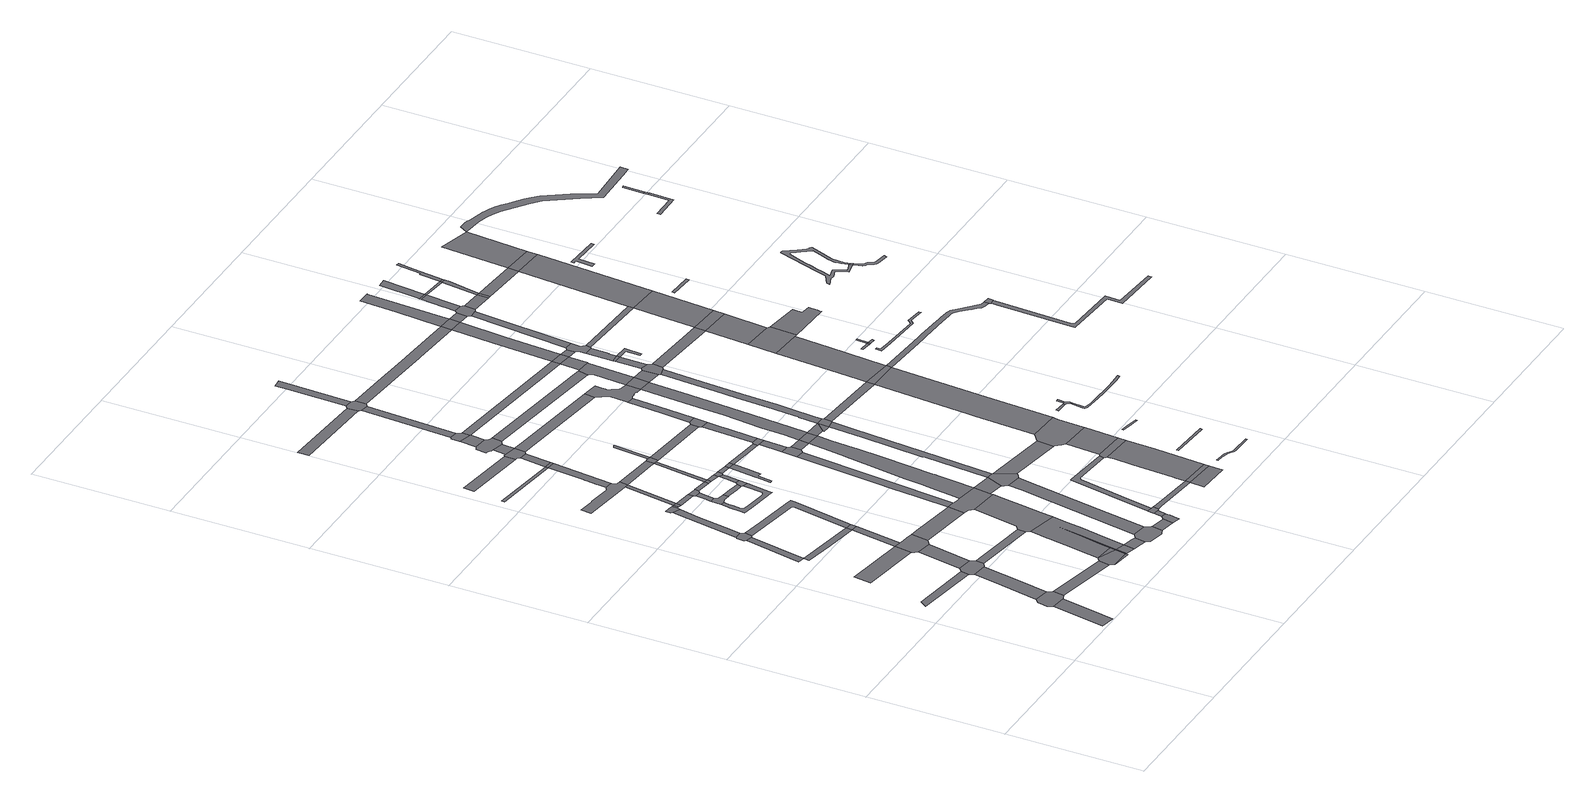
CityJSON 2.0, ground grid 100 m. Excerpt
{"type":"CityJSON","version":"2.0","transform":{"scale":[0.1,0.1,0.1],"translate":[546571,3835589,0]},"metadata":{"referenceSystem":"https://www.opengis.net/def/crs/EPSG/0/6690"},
"CityObjects":{
"road1":{"type":"Road","attributes":{"RoadStructureAttribute.sectionType":"1"},"geometry":[{"type":"MultiSurface","lod":"1","boundaries":[[[0,1,2,3,4]]]}]},
"road2":{"type":"Road","attributes":{"RoadStructureAttribute.sectionType":"1"},"geometry":[{"type":"MultiSurface","lod":"1","boundaries":[[[5,6,7,8]]]}]},
"road3":{"type":"Road","geometry":[{"type":"MultiSurface","lod":"1","boundaries":[[[9,10,11,12,13,14,15,0,4,16,17,18,19,20,21]]]}]},
"road4":{"type":"Road","attributes":{"RoadStructureAttribute.sectionType":"1"},"geometry":[{"type":"MultiSurface","lod":"1","boundaries":[[[22,23,9,21,24,25]]]}]},
"road5":{"type":"Road","attributes":{"RoadStructureAttribute.sectionType":"1"},"geometry":[{"type":"MultiSurface","lod":"1","boundaries":[[[26,27,28,29]]]}]},
"road6":{"type":"Road","attributes":{"RoadStructureAttribute.sectionType":"1"},"geometry":[{"type":"MultiSurface","lod":"1","boundaries":[[[30,31,32,33]]]}]},
"road7":{"type":"Road","attributes":{"RoadStructureAttribute.sectionType":"1"},"geometry":[{"type":"MultiSurface","lod":"1","boundaries":[[[34,18,17,35,36,37]]]}]},
"road8":{"type":"Road","geometry":[{"type":"MultiSurface","lod":"1","boundaries":[[[38,39,40,8,7,41,42,22,25,43,44,45,46,47,48,49]]]}]},
"road9":{"type":"Road","attributes":{"RoadStructureAttribute.sectionType":"1"},"geometry":[{"type":"MultiSurface","lod":"1","boundaries":[[[50,38,49,51]]]}]},
"road10":{"type":"Road","geometry":[{"type":"MultiSurface","lod":"1","boundaries":[[[52,53,54,30,33,55,56,57]]]}]},
"road11":{"type":"Road","attributes":{"RoadStructureAttribute.sectionType":"1"},"geometry":[{"type":"MultiSurface","lod":"1","boundaries":[[[32,58,59,60,61]]]}]},
"road12":{"type":"Road","geometry":[{"type":"MultiSurface","lod":"1","boundaries":[[[29,28,62,63,50,51,64,65,66,67,68,69,70]]]}]},
"road13":{"type":"Road","attributes":{"RoadStructureAttribute.sectionType":"1"},"geometry":[{"type":"MultiSurface","lod":"1","boundaries":[[[71,72,52,57,73,74,75]]]}]},
"road14":{"type":"Road","attributes":{"function":"1","RoadStructureAttribute.sectionType":"7"},"geometry":[{"type":"MultiSurface","lod":"1","boundaries":[[[76,77,78,79,80]]]}]},
"road15":{"type":"Road","attributes":{"RoadStructureAttribute.sectionType":"1"},"geometry":[{"type":"MultiSurface","lod":"1","boundaries":[[[60,29,70,81]]]}]},
"road16":{"type":"Road","geometry":[{"type":"MultiSurface","lod":"1","boundaries":[[[82,83,37,36,76,80,84]]]}]},
"road17":{"type":"Road","attributes":{"RoadStructureAttribute.sectionType":"1"},"geometry":[{"type":"MultiSurface","lod":"1","boundaries":[[[85,86,46,45,87,88]]]}]},
"road18":{"type":"Road","attributes":{"RoadStructureAttribute.sectionType":"1"},"geometry":[{"type":"MultiSurface","lod":"1","boundaries":[[[89,90,91,92,93,94,56,55,95,96,61,97]]]}]},
"road19":{"type":"Road","attributes":{"function":"1","RoadStructureAttribute.sectionType":"7"},"geometry":[{"type":"MultiSurface","lod":"1","boundaries":[[[82,84,98]]]}]},
"road20":{"type":"Road","geometry":[{"type":"MultiSurface","lod":"1","boundaries":[[[61,60,81,97]]]}]},
"road21":{"type":"Road","geometry":[{"type":"MultiSurface","lod":"1","boundaries":[[[99,100,101,71,75,102,103]]]}]},
"road22":{"type":"Road","attributes":{"RoadStructureAttribute.sectionType":"1"},"geometry":[{"type":"MultiSurface","lod":"1","boundaries":[[[104,105,84,80,106,107,108,109,110]]]}]},
"road23":{"type":"Road","geometry":[{"type":"MultiSurface","lod":"1","boundaries":[[[110,109,111,112,113]]]}]},
"road24":{"type":"Road","attributes":{"RoadStructureAttribute.sectionType":"1"},"geometry":[{"type":"MultiSurface","lod":"1","boundaries":[[[103,102,114,115,116]]]}]},
"road25":{"type":"Road","geometry":[{"type":"MultiSurface","lod":"1","boundaries":[[[116,115,117,118]]]}]},
"road26":{"type":"Road","geometry":[{"type":"MultiSurface","lod":"1","boundaries":[[[119,120,121,122,123,124,125,126,127,128,129,130,131,132,133]]]}]},
"road27":{"type":"Road","attributes":{"RoadStructureAttribute.sectionType":"1"},"geometry":[{"type":"MultiSurface","lod":"1","boundaries":[[[134,135,112,111,136,137,138,139,140]]]}]},
"road28":{"type":"Road","attributes":{"function":"1"},"geometry":[{"type":"MultiSurface","lod":"1","boundaries":[[[141,142,143,144,145,146,82,98,147,148,149,150,151,110,113,152,153,154,155,156]]]}]},
"road29":{"type":"Road","attributes":{"RoadStructureAttribute.sectionType":"1"},"geometry":[{"type":"MultiSurface","lod":"1","boundaries":[[[157,158,159,67,66,160,161]]]}]},
"road30":{"type":"Road","attributes":{"RoadStructureAttribute.sectionType":"1"},"geometry":[{"type":"MultiSurface","lod":"1","boundaries":[[[162,118,117,163,164,165,166]]]}]},
"road31":{"type":"Road","attributes":{"RoadStructureAttribute.sectionType":"1"},"geometry":[{"type":"MultiSurface","lod":"1","boundaries":[[[167,168,169,170]]]}]},
"road32":{"type":"Road","attributes":{"RoadStructureAttribute.sectionType":"1"},"geometry":[{"type":"MultiSurface","lod":"1","boundaries":[[[127,116,118,128]]]}]},
"road33":{"type":"Road","geometry":[{"type":"MultiSurface","lod":"1","boundaries":[[[171,172,173,174,175,176,177,178,179,180]]]}]},
"road34":{"type":"Road","attributes":{"RoadStructureAttribute.sectionType":"1"},"geometry":[{"type":"MultiSurface","lod":"1","boundaries":[[[181,182,183,171,180,184,185]]]}]},
"road35":{"type":"Road","attributes":{"RoadStructureAttribute.sectionType":"1"},"geometry":[{"type":"MultiSurface","lod":"1","boundaries":[[[173,186,187,188,189,190,191,192,193,194,195,196,197,198,199,200,201,202,203,204,205,206,207,208,209,210,211,174]]]}]},
"road36":{"type":"Road","attributes":{"RoadStructureAttribute.sectionType":"1"},"geometry":[{"type":"MultiSurface","lod":"1","boundaries":[[[212,213,214,215]]]}]},
"road37":{"type":"Road","geometry":[{"type":"MultiSurface","lod":"1","boundaries":[[[216,217,166,165,181,185,218,219,220]]]}]},
"road38":{"type":"Road","geometry":[{"type":"MultiSurface","lod":"1","boundaries":[[[221,222,223,140,139,224,225,226,227,228,229,230,231,232,233,234,235]]]}]},
"road39":{"type":"Road","attributes":{"RoadStructureAttribute.sectionType":"1"},"geometry":[{"type":"MultiSurface","lod":"1","boundaries":[[[236,237,177,176,238,239,240,241,242]]]}]},
"road40":{"type":"Road","attributes":{"RoadStructureAttribute.sectionType":"1"},"geometry":[{"type":"MultiSurface","lod":"1","boundaries":[[[169,243,244,245,246,247,248,133,132,249,250]]]}]},
"road41":{"type":"Road","attributes":{"RoadStructureAttribute.sectionType":"1"},"geometry":[{"type":"MultiSurface","lod":"1","boundaries":[[[220,219,251,252]]]}]},
"road42":{"type":"Road","geometry":[{"type":"MultiSurface","lod":"1","boundaries":[[[253,254,255,88,87,141,156,256,257,258,259,260,261,262]]]}]},
"road43":{"type":"Road","attributes":{"RoadStructureAttribute.sectionType":"1"},"geometry":[{"type":"MultiSurface","lod":"1","boundaries":[[[263,231,230,264,265]]]}]},
"road44":{"type":"Road","geometry":[{"type":"MultiSurface","lod":"1","boundaries":[[[252,251,266,267]]]}]},
"road45":{"type":"Road","geometry":[{"type":"MultiSurface","lod":"1","boundaries":[[[268,269,270,242,241,197,196,271]]]}]},
"road46":{"type":"Road","geometry":[{"type":"MultiSurface","lod":"1","boundaries":[[[170,169,250,272]]]}]},
"road47":{"type":"Road","geometry":[{"type":"MultiSurface","lod":"1","boundaries":[[[129,128,273,274,275,276,277]]]}]},
"road48":{"type":"Road","attributes":{"RoadStructureAttribute.sectionType":"1"},"geometry":[{"type":"MultiSurface","lod":"1","boundaries":[[[267,266,278,279,280]]]}]},
"road49":{"type":"Road","attributes":{"RoadStructureAttribute.sectionType":"1"},"geometry":[{"type":"MultiSurface","lod":"1","boundaries":[[[281,282,268,271,283,284]]]}]},
"road50":{"type":"Road","attributes":{"RoadStructureAttribute.sectionType":"1"},"geometry":[{"type":"MultiSurface","lod":"1","boundaries":[[[285,286,287,170,272,288]]]}]},
"road51":{"type":"Road","geometry":[{"type":"MultiSurface","lod":"1","boundaries":[[[161,160,289,290,253,262,291,292,293,294,295,296,297]]]}]},
"road52":{"type":"Road","geometry":[{"type":"MultiSurface","lod":"1","boundaries":[[[298,265,264,299,300,301,302,303]]]}]},
"road53":{"type":"Road","attributes":{"RoadStructureAttribute.sectionType":"1"},"geometry":[{"type":"MultiSurface","lod":"1","boundaries":[[[276,252,267,304]]]}]},
"road54":{"type":"Road","geometry":[{"type":"MultiSurface","lod":"1","boundaries":[[[305,280,279,281,284,306,307]]]}]},
"road55":{"type":"Road","geometry":[{"type":"MultiSurface","lod":"1","boundaries":[[[308,215,214,309,310,285,288,311,312,313]]]}]},
"road56":{"type":"Road","attributes":{"RoadStructureAttribute.sectionType":"1"},"geometry":[{"type":"MultiSurface","lod":"1","boundaries":[[[314,315,316,221,235,317,318,319]]]}]},
"road57":{"type":"Road","attributes":{"RoadStructureAttribute.sectionType":"1"},"geometry":[{"type":"MultiSurface","lod":"1","boundaries":[[[320,298,303,321]]]}]},
"road58":{"type":"Road","attributes":{"RoadStructureAttribute.sectionType":"1"},"geometry":[{"type":"MultiSurface","lod":"1","boundaries":[[[322,323,324,325,326,327,328,329,330,331,332,333,334,335,336]]]}]},
"road59":{"type":"Road","attributes":{"RoadStructureAttribute.sectionType":"1"},"geometry":[{"type":"MultiSurface","lod":"1","boundaries":[[[307,306,337,322,338]]]}]},
"road60":{"type":"Road","attributes":{"RoadStructureAttribute.sectionType":"1"},"geometry":[{"type":"MultiSurface","lod":"1","boundaries":[[[339,313,312,340]]]}]},
"road61":{"type":"Road","geometry":[{"type":"MultiSurface","lod":"1","boundaries":[[[341,342,320,321,343,344,345]]]}]},
"road62":{"type":"Road","attributes":{"RoadStructureAttribute.sectionType":"1"},"geometry":[{"type":"MultiSurface","lod":"1","boundaries":[[[346,347,348,349,350,351,352]]]}]},
"road63":{"type":"Road","geometry":[{"type":"MultiSurface","lod":"1","boundaries":[[[353,354,355,356,357,358,359,360,339,340,361,362,363,364,365,366,367,368]]]}]},
"road64":{"type":"Road","geometry":[{"type":"MultiSurface","lod":"1","boundaries":[[[369,370,277,276,304,371,372,373]]]}]},
"road65":{"type":"Road","attributes":{"RoadStructureAttribute.sectionType":"1"},"geometry":[{"type":"MultiSurface","lod":"1","boundaries":[[[374,375,376,377,161,297,378]]]}]},
"road66":{"type":"Road","geometry":[{"type":"MultiSurface","lod":"1","boundaries":[[[338,322,336,379]]]}]},
"road67":{"type":"Road","attributes":{"RoadStructureAttribute.sectionType":"1"},"geometry":[{"type":"MultiSurface","lod":"1","boundaries":[[[380,353,368,381,382]]]}]},
"road68":{"type":"Road","geometry":[{"type":"MultiSurface","lod":"1","boundaries":[[[383,384,385,386,387,380,382,388,389,390,391,392]]]}]},
"road69":{"type":"Road","attributes":{"RoadStructureAttribute.sectionType":"1"},"geometry":[{"type":"MultiSurface","lod":"1","boundaries":[[[393,394,395,396,373,372]]]}]},
"road70":{"type":"Road","attributes":{"RoadStructureAttribute.sectionType":"1"},"geometry":[{"type":"MultiSurface","lod":"1","boundaries":[[[397,398,293,292,399,400,401]]]}]},
"road71":{"type":"Road","attributes":{"RoadStructureAttribute.sectionType":"1"},"geometry":[{"type":"MultiSurface","lod":"1","boundaries":[[[402,344,343,403,404,405]]]}]},
"road72":{"type":"Road","attributes":{"RoadStructureAttribute.sectionType":"1"},"geometry":[{"type":"MultiSurface","lod":"1","boundaries":[[[406,379,336,407,408]]]}]},
"road73":{"type":"Road","attributes":{"function":"1","RoadStructureAttribute.sectionType":"7"},"geometry":[{"type":"MultiSurface","lod":"1","boundaries":[[[409,410,411,412,413,414,415,416,417,418,419,420,421,422,294,293,423,424,425,426,427,428,429,430,431,432,433,434,435,436,437,438,439]]]}]},
"road74":{"type":"Road","geometry":[{"type":"MultiSurface","lod":"1","boundaries":[[[401,400,440,314,319,441,442,443,444]]]}]},
"road75":{"type":"Road","attributes":{"RoadStructureAttribute.sectionType":"1"},"geometry":[{"type":"MultiSurface","lod":"1","boundaries":[[[445,383,392,446]]]}]},
"road76":{"type":"Road","attributes":{"RoadStructureAttribute.sectionType":"1"},"geometry":[{"type":"MultiSurface","lod":"1","boundaries":[[[372,371,447,448]]]}]},
"road77":{"type":"Road","attributes":{"RoadStructureAttribute.sectionType":"1"},"geometry":[{"type":"MultiSurface","lod":"1","boundaries":[[[449,450,451,452,341,345,453,454,455,456,457,458]]]}]},
"road78":{"type":"Road","geometry":[{"type":"MultiSurface","lod":"1","boundaries":[[[459,460,374,378,461,462,463,464,465,466,467]]]}]},
"road79":{"type":"Road","attributes":{"RoadStructureAttribute.sectionType":"1"},"geometry":[{"type":"MultiSurface","lod":"1","boundaries":[[[468,459,467,469]]]}]},
"road80":{"type":"Road","geometry":[{"type":"MultiSurface","lod":"1","boundaries":[[[470,471,352,351,472,445,446,473,474,475,476,477,478,479]]]}]},
"road81":{"type":"Road","geometry":[{"type":"MultiSurface","lod":"1","boundaries":[[[480,408,407,481,468,469,482]]]}]},
"road82":{"type":"Road","attributes":{"RoadStructureAttribute.sectionType":"1"},"geometry":[{"type":"MultiSurface","lod":"1","boundaries":[[[483,484,312,311,485,486,487,488]]]}]},
"road83":{"type":"Road","geometry":[{"type":"MultiSurface","lod":"1","boundaries":[[[464,463,409,489]]]}]},
"road84":{"type":"Road","attributes":{"RoadStructureAttribute.sectionType":"1"},"geometry":[{"type":"MultiSurface","lod":"1","boundaries":[[[490,491,492,493,494,495,401,444]]]}]},
"road85":{"type":"Road","attributes":{"RoadStructureAttribute.sectionType":"1"},"geometry":[{"type":"MultiSurface","lod":"1","boundaries":[[[496,497,498,499,500,470,479]]]}]},
"road86":{"type":"Road","attributes":{"RoadStructureAttribute.sectionType":"1"},"geometry":[{"type":"MultiSurface","lod":"1","boundaries":[[[501,502,480,482,503,504,505,506]]]}]},
"road87":{"type":"Road","attributes":{"RoadStructureAttribute.sectionType":"1"},"geometry":[{"type":"MultiSurface","lod":"1","boundaries":[[[507,508,443,442,509,510]]]}]},
"road88":{"type":"Road","attributes":{"RoadStructureAttribute.sectionType":"1"},"geometry":[{"type":"MultiSurface","lod":"1","boundaries":[[[404,511,512,513]]]}]},
"road89":{"type":"Road","geometry":[{"type":"MultiSurface","lod":"1","boundaries":[[[489,409,439,514,515,516]]]}]},
"road90":{"type":"Road","geometry":[{"type":"MultiSurface","lod":"1","boundaries":[[[405,404,513,517,518]]]}]},
"road91":{"type":"Road","geometry":[{"type":"MultiSurface","lod":"1","boundaries":[[[519,520,448,447,501,506,521,522]]]}]},
"road92":{"type":"Road","attributes":{"RoadStructureAttribute.sectionType":"1"},"geometry":[{"type":"MultiSurface","lod":"1","boundaries":[[[523,524,364,363,525,526]]]}]},
"road93":{"type":"Road","geometry":[{"type":"MultiSurface","lod":"1","boundaries":[[[527,516,515,528,529,530]]]}]},
"road94":{"type":"Road","attributes":{"RoadStructureAttribute.sectionType":"1"},"geometry":[{"type":"MultiSurface","lod":"1","boundaries":[[[531,532,533,534,535,536,537,405,518,538,539]]]}]},
"road95":{"type":"Road","geometry":[{"type":"MultiSurface","lod":"1","boundaries":[[[530,529,540,541,542,492]]]}]},
"road96":{"type":"Road","attributes":{"RoadStructureAttribute.sectionType":"1"},"geometry":[{"type":"MultiSurface","lod":"1","boundaries":[[[388,382,543,544,545,546]]]}]},
"road97":{"type":"Road","attributes":{"RoadStructureAttribute.sectionType":"1"},"geometry":[{"type":"MultiSurface","lod":"1","boundaries":[[[547,548,519,522,549,550,551,552,553]]]}]},
"road98":{"type":"Road","geometry":[{"type":"MultiSurface","lod":"1","boundaries":[[[530,492,491,554,555,556]]]}]},
"road99":{"type":"Road","geometry":[{"type":"MultiSurface","lod":"1","boundaries":[[[557,558,559,458,457,560,561,531,539,562]]]}]},
"road100":{"type":"Road","attributes":{"function":"1","RoadStructureAttribute.sectionType":"7"},"geometry":[{"type":"MultiSurface","lod":"1","boundaries":[[[563,564,565,566,567,568,569,570,571,572,489,516,573,574,575,576,577]]]}]},
"road101":{"type":"Road","attributes":{"RoadStructureAttribute.sectionType":"1"},"geometry":[{"type":"MultiSurface","lod":"1","boundaries":[[[578,579,557,562,580]]]}]},
"road102":{"type":"Road","geometry":[{"type":"MultiSurface","lod":"1","boundaries":[[[581,582,583,584,585,586,587,588,488,487,589,590,591,592,547,553,593,594,595,596,597,598,599,600,563,601]]]}]},
"road103":{"type":"Road","attributes":{"RoadStructureAttribute.sectionType":"1"},"geometry":[{"type":"MultiSurface","lod":"1","boundaries":[[[602,603,604,605,606,607,608,609,610,611,612,613,614,615,616,617,618,619,620,621]]]}]},
"road104":{"type":"Road","geometry":[{"type":"MultiSurface","lod":"1","boundaries":[[[622,623,624,510,509,625,626,578,580,627,628,629]]]}]},
"road105":{"type":"Road","attributes":{"RoadStructureAttribute.sectionType":"1"},"geometry":[{"type":"MultiSurface","lod":"1","boundaries":[[[630,631,632,633]]]}]},
"road106":{"type":"Road","attributes":{"RoadStructureAttribute.sectionType":"1"},"geometry":[{"type":"MultiSurface","lod":"1","boundaries":[[[634,635,636,476,475,637,638,639,640]]]}]},
"road107":{"type":"Road","attributes":{"RoadStructureAttribute.sectionType":"1"},"geometry":[{"type":"MultiSurface","lod":"1","boundaries":[[[641,642,643,644,645,646,647,648,649,650,651,652,653,654,655,530,556]]]}]},
"road108":{"type":"Road","geometry":[{"type":"MultiSurface","lod":"1","boundaries":[[[601,563,577,656]]]}]},
"road109":{"type":"Road","attributes":{"RoadStructureAttribute.sectionType":"1"},"geometry":[{"type":"MultiSurface","lod":"1","boundaries":[[[555,554,657,658]]]}]},
"road110":{"type":"Road","geometry":[{"type":"MultiSurface","lod":"1","boundaries":[[[659,660,661,662,663,664]]]}]},
"road111":{"type":"Road","attributes":{"function":"1"},"geometry":[{"type":"MultiSurface","lod":"1","boundaries":[[[665,526,525,666,667,668,601,656,669,670,671,672]]]}]},
"road112":{"type":"Road","attributes":{"RoadStructureAttribute.sectionType":"1"},"geometry":[{"type":"MultiSurface","lod":"1","boundaries":[[[673,656,577,674,675,676,677,678,679,680]]]}]},
"road113":{"type":"Road","attributes":{"RoadStructureAttribute.sectionType":"1"},"geometry":[{"type":"MultiSurface","lod":"1","boundaries":[[[657,681,682,622,629,683,684]]]}]},
"road114":{"type":"Road","geometry":[{"type":"MultiSurface","lod":"1","boundaries":[[[545,685,686,687,688,672,671,689,690,691]]]}]},
"road115":{"type":"Road","attributes":{"RoadStructureAttribute.sectionType":"1"},"geometry":[{"type":"MultiSurface","lod":"1","boundaries":[[[692,693,694,695]]]}]},
"road116":{"type":"Road","geometry":[{"type":"MultiSurface","lod":"1","boundaries":[[[696,697,698,680,679,699,700,648,647,701,702,703,704,705,706,707]]]}]},
"road117":{"type":"Road","geometry":[{"type":"MultiSurface","lod":"1","boundaries":[[[546,545,691,708]]]}]},
"road118":{"type":"Road","attributes":{"RoadStructureAttribute.sectionType":"1"},"geometry":[{"type":"MultiSurface","lod":"1","boundaries":[[[709,696,707,710,711,712]]]}]},
"road119":{"type":"Road","geometry":[{"type":"MultiSurface","lod":"1","boundaries":[[[713,714,715,716,717,718,695,694,719,720,721,722,723]]]}]},
"road120":{"type":"Road","geometry":[{"type":"MultiSurface","lod":"1","boundaries":[[[724,725,717,716]]]}]},
"road121":{"type":"Road","geometry":[{"type":"MultiSurface","lod":"1","boundaries":[[[726,727,709,712]]]}]},
"road122":{"type":"Road","attributes":{"RoadStructureAttribute.sectionType":"1"},"geometry":[{"type":"MultiSurface","lod":"1","boundaries":[[[728,708,691,729,730,731]]]}]},
"road123":{"type":"Road","attributes":{"RoadStructureAttribute.sectionType":"1"},"geometry":[{"type":"MultiSurface","lod":"1","boundaries":[[[732,727,726,733,734,735]]]}]},
"road124":{"type":"Road","geometry":[{"type":"MultiSurface","lod":"1","boundaries":[[[736,737,738,739,740,726,712]]]}]},
"road125":{"type":"Road","attributes":{"function":"1","RoadStructureAttribute.sectionType":"7"},"geometry":[{"type":"MultiSurface","lod":"1","boundaries":[[[639,741,742,743,546,708,744,745,746,747,748]]]}]},
"road126":{"type":"Road","geometry":[{"type":"MultiSurface","lod":"1","boundaries":[[[749,731,730,750,732,735,751,752,753,754,755,756,757]]]}]},
"road127":{"type":"Road","geometry":[{"type":"MultiSurface","lod":"1","boundaries":[[[658,657,684,758]]]}]},
"road128":{"type":"Road","attributes":{"RoadStructureAttribute.sectionType":"1"},"geometry":[{"type":"MultiSurface","lod":"1","boundaries":[[[722,759,760,761,762,763,764,765,766,767,768,769,770,771,772,773,774,775,776,777,723]]]}]},
"road129":{"type":"Road","attributes":{"RoadStructureAttribute.sectionType":"1"},"geometry":[{"type":"MultiSurface","lod":"1","boundaries":[[[778,779,704,703,780,781,782,783]]]}]},
"road130":{"type":"Road","geometry":[{"type":"MultiSurface","lod":"1","boundaries":[[[640,639,748,784]]]}]},
"road131":{"type":"Road","attributes":{"RoadStructureAttribute.sectionType":"1"},"geometry":[{"type":"MultiSurface","lod":"1","boundaries":[[[785,786,787,788,658,758,789,790,791]]]}]},
"road132":{"type":"Road","attributes":{"RoadStructureAttribute.sectionType":"1"},"geometry":[{"type":"MultiSurface","lod":"1","boundaries":[[[792,793,794,749,757]]]}]},
"road133":{"type":"Road","attributes":{"RoadStructureAttribute.sectionType":"1"},"geometry":[{"type":"MultiSurface","lod":"1","boundaries":[[[795,784,748,796,797,798]]]}]},
"road134":{"type":"Road","attributes":{"function":"1","RoadStructureAttribute.sectionType":"7"},"geometry":[{"type":"MultiSurface","lod":"1","boundaries":[[[799,800,801,640,784,802,803,804,805]]]}]},
"road135":{"type":"Road","attributes":{"RoadStructureAttribute.sectionType":"1"},"geometry":[{"type":"MultiSurface","lod":"1","boundaries":[[[754,753,806,807,808,809,810]]]}]},
"road136":{"type":"Road","geometry":[{"type":"MultiSurface","lod":"1","boundaries":[[[811,785,791,812,813,814]]]}]},
"road137":{"type":"Road","geometry":[{"type":"MultiSurface","lod":"1","boundaries":[[[815,816,798,797,817,794,793,818,819,820,821,822,823]]]}]},
"road138":{"type":"Road","attributes":{"RoadStructureAttribute.sectionType":"1"},"geometry":[{"type":"MultiSurface","lod":"1","boundaries":[[[824,825,826,827]]]}]},
"road139":{"type":"Road","geometry":[{"type":"MultiSurface","lod":"1","boundaries":[[[827,826,828,829]]]}]},
"road140":{"type":"Road","attributes":{"RoadStructureAttribute.sectionType":"1"},"geometry":[{"type":"MultiSurface","lod":"1","boundaries":[[[830,831,832,815,823,833,834]]]}]},
"road141":{"type":"Road","attributes":{"RoadStructureAttribute.sectionType":"1"},"geometry":[{"type":"MultiSurface","lod":"1","boundaries":[[[835,836,827,829]]]}]},
"road142":{"type":"Road","attributes":{"RoadStructureAttribute.sectionType":"1"},"geometry":[{"type":"MultiSurface","lod":"1","boundaries":[[[782,811,814,837]]]}]},
"road143":{"type":"Road","geometry":[{"type":"MultiSurface","lod":"1","boundaries":[[[838,839,829,828]]]}]},
"road144":{"type":"Road","attributes":{"RoadStructureAttribute.sectionType":"1"},"geometry":[{"type":"MultiSurface","lod":"1","boundaries":[[[840,841,820,819,842,843,844]]]}]},
"road145":{"type":"Road","geometry":[{"type":"MultiSurface","lod":"1","boundaries":[[[845,830,834,846]]]}]},
"road146":{"type":"Road","geometry":[{"type":"MultiSurface","lod":"1","boundaries":[[[783,782,837,847]]]}]},
"road147":{"type":"Road","attributes":{"RoadStructureAttribute.sectionType":"1"},"geometry":[{"type":"MultiSurface","lod":"1","boundaries":[[[848,849,850,851,845,846]]]}]},
"road148":{"type":"Road","geometry":[{"type":"MultiSurface","lod":"1","boundaries":[[[844,843,852,853]]]}]},
"road149":{"type":"Road","attributes":{"RoadStructureAttribute.sectionType":"1"},"geometry":[{"type":"MultiSurface","lod":"1","boundaries":[[[846,834,854,855]]]}]},
"road150":{"type":"Road","geometry":[{"type":"MultiSurface","lod":"1","boundaries":[[[856,857,858,859,860,861,862,863,864,865,866,867]]]}]},
"road151":{"type":"Road","attributes":{"RoadStructureAttribute.sectionType":"1"},"geometry":[{"type":"MultiSurface","lod":"1","boundaries":[[[868,869,870,871,872,873,874,875,876,877,878,879,880,881,882,883,884,885,886,887,758,684,888,889,890,891,892,893,894,895,896,897,898,899,900,901,902,903,904,905,906,907,908,909,910]]]}]},
"road152":{"type":"Road","geometry":[{"type":"MultiSurface","lod":"1","boundaries":[[[809,911,912,783,847,913]]]}]},
"road153":{"type":"Road","attributes":{"RoadStructureAttribute.sectionType":"1"},"geometry":[{"type":"MultiSurface","lod":"1","boundaries":[[[914,915,916,917,918,919,920,813,812]]]}]},
"road154":{"type":"Road","attributes":{"RoadStructureAttribute.sectionType":"1"},"geometry":[{"type":"MultiSurface","lod":"1","boundaries":[[[854,844,853,921,922,923]]]}]},
"road155":{"type":"Road","geometry":[{"type":"MultiSurface","lod":"1","boundaries":[[[855,854,923,924]]]}]},
"road156":{"type":"Road","attributes":{"RoadStructureAttribute.sectionType":"1"},"geometry":[{"type":"MultiSurface","lod":"1","boundaries":[[[925,926,853,852,927,928]]]}]},
"road157":{"type":"Road","attributes":{"RoadStructureAttribute.sectionType":"1"},"geometry":[{"type":"MultiSurface","lod":"1","boundaries":[[[929,930,931,855,924,932,933]]]}]},
"road158":{"type":"Road","attributes":{"RoadStructureAttribute.sectionType":"1"},"geometry":[{"type":"MultiSurface","lod":"1","boundaries":[[[927,810,809,913,934]]]}]},
"road159":{"type":"Road","attributes":{"RoadStructureAttribute.sectionType":"1"},"geometry":[{"type":"MultiSurface","lod":"1","boundaries":[[[935,936,937,938]]]}]},
"road160":{"type":"Road","geometry":[{"type":"MultiSurface","lod":"1","boundaries":[[[928,927,934,939]]]}]},
"road161":{"type":"Road","geometry":[{"type":"MultiSurface","lod":"1","boundaries":[[[910,909,940,941,942,943,944]]]}]},
"road162":{"type":"Road","geometry":[{"type":"MultiSurface","lod":"1","boundaries":[[[945,928,939,946]]]}]},
"road163":{"type":"Road","attributes":{"RoadStructureAttribute.sectionType":"1"},"geometry":[{"type":"MultiSurface","lod":"1","boundaries":[[[947,948,949,950,951,952,953,954]]]}]},
"road164":{"type":"Road","attributes":{"RoadStructureAttribute.sectionType":"1"},"geometry":[{"type":"MultiSurface","lod":"1","boundaries":[[[955,956,957,958,959,942,941,960,961,962,963,964,965,966,967,968]]]}]},
"road165":{"type":"Road","geometry":[{"type":"MultiSurface","lod":"1","boundaries":[[[969,970,971,972,973,974,975,976,977,978,979,980,981,982,983,984,985,986,987,988,989,990,991,992,993,994,995],[996,997,998,999,1000,1001,1002,1003,1004,1005,1006,1007,1008,1009,1010,1011,1012,1013,1014,1015,995]]]}]},
"road166":{"type":"Road","geometry":[{"type":"MultiSurface","lod":"1","boundaries":[[[995,994,1016,969]]]}]},
"road167":{"type":"Road","geometry":[{"type":"MultiSurface","lod":"1","boundaries":[[[1017,1018,1019,1020,1021,1022,1023,1024,1025,1026,1027,1028,1029,1030,1031,1032,1033,1034,1035,1036,1016,994]]]}]},
"road168":{"type":"Road","attributes":{"RoadStructureAttribute.sectionType":"1"},"geometry":[{"type":"MultiSurface","lod":"1","boundaries":[[[1037,1038,1039,1040,1041,1042,1043,1044,1045,1046,1047,1048,1049,1050,1051,1052,946,1053,1054,1055,1056,1057,1058,1059,1060,1061,1062,1063,1064,1065,1066,1067,1068,1069]]]}]},
"road169":{"type":"Road","attributes":{"RoadStructureAttribute.sectionType":"1"},"geometry":[{"type":"MultiSurface","lod":"1","boundaries":[[[1070,1071,1072,1073,1074,1075]]]}]},
"road170":{"type":"Road","geometry":[{"type":"MultiSurface","lod":"1","boundaries":[[[1076,1070,1075,1077]]]}]},
"road171":{"type":"Road","geometry":[{"type":"MultiSurface","lod":"1","boundaries":[[[1078,1079,1076,1077]]]}]}
},
"vertices":[
[528,416,0],[456,29,0],[564,8,0],[580,97,0],[637,401,0],
[192,1201,0],[156,1148,0],[624,1076,0],[635,1134,0],
[554,554,0],[548,550,0],[541,545,0],[521,529,0],[505,450,0],[521,426,0],[524,421,0],[643,404,0],[676,418,0],[687,498,0],[671,520,0],[666,528,0],[663,533,0],
[645,1043,0],[606,827,0],[702,747,0],[754,1030,0],
[269,1719,0],[250,1594,0],[696,1525,0],[717,1650,0],
[351,2534,0],[271,2121,0],[323,2112,0],[398,2523,0],
[1143,404,0],[1126,323,0],[1135,321,0],[1149,403,0],
[667,1161,0],[661,1156,0],[636,1134,0],[625,1074,0],[641,1049,0],[760,1033,0],[788,1050,0],[789,1051,0],[796,1109,0],[795,1110,0],[779,1137,0],[776,1144,0],
[728,1486,0],[837,1468,0],
[357,2612,0],[345,2604,0],[340,2546,0],[415,2531,0],[428,2585,0],[408,2611,0],
[315,2068,0],[535,2028,0],[770,1988,0],[776,2034,0],
[710,1508,0],[726,1489,0],[837,1470,0],[848,1477,0],[878,1497,0],[897,1623,0],[845,1631,0],[809,1636,0],[772,1642,0],
[442,3110,0],[437,3087,0],[424,2699,0],[468,2945,0],[498,3088,0],
[1157,291,0],[1299,271,0],[1300,274,0],[1301,282,0],[1302,286,0],
[821,1981,0],
[1181,426,0],[1174,421,0],[1316,368,0],
[1070,1068,0],[832,1105,0],[1252,983,0],[1257,1042,0],
[831,2046,0],[904,2447,0],[910,2477,0],[915,2502,0],[900,2505,0],[587,2558,0],[840,2460,0],[850,2448,0],[827,2026,0],
[1323,409,0],
[471,3155,0],[435,3160,0],[433,3122,0],[503,3110,0],[506,3149,0],
[1321,367,0],[1318,367,0],[1304,286,0],[1307,286,0],[1308,285,0],[1311,285,0],[1325,366,0],
[1381,267,0],[1396,345,0],[1394,345,0],
[504,3111,0],[517,3109,0],[522,3147,0],
[544,3105,0],[549,3142,0],
[508,3625,0],[493,3615,0],[488,3616,0],[332,3635,0],[315,3637,0],[203,3652,0],[193,3575,0],[576,3525,0],[581,3525,0],[611,3521,0],[619,3585,0],[587,3589,0],[578,3604,0],[580,3624,0],[518,3630,0],
[1467,330,0],[1406,343,0],[1382,266,0],[1390,265,0],[1451,251,0],[1489,242,0],[1505,321,0],
[1271,956,0],[1256,876,0],[1248,829,0],[1245,805,0],[1212,614,0],[1200,547,0],[1337,492,0],[1371,662,0],[1421,918,0],[1376,662,0],[1347,492,0],[1408,423,0],[1432,563,0],[1456,678,0],[1474,796,0],[1493,907,0],
[1285,1563,0],[949,1615,0],[948,1615,0],[1277,1436,0],[1295,1562,0],
[558,3140,0],[649,3089,0],[679,3086,0],[682,3086,0],[684,3122,0],
[71,4156,0],[69,4135,0],[566,4070,0],[569,4092,0],
[674,2952,0],[670,2914,0],[666,2877,0],[699,2875,0],[724,2885,0],[774,2879,0],[780,2919,0],[726,2928,0],[714,2949,0],[713,2950,0],
[687,3067,0],[678,2988,0],[678,2985,0],[718,2983,0],[730,3065,0],
[663,2848,0],[658,2811,0],[649,2728,0],[646,2697,0],[662,2694,0],[720,2686,0],[904,2659,0],[907,2658,0],[946,2652,0],[949,2676,0],[970,2841,0],[934,2852,0],[931,2829,0],[916,2707,0],[914,2706,0],[904,2700,0],[896,2694,0],[878,2697,0],[746,2717,0],[693,2725,0],[691,2728,0],[691,2729,0],[680,2745,0],[689,2807,0],[693,2836,0],[699,2873,0],
[101,4444,0],[96,4365,0],[562,4303,0],[561,4383,0],
[751,3111,0],[711,3117,0],[738,3072,0],[748,3080,0],[755,3111,0],
[1540,345,0],[1532,339,0],[1507,322,0],[1490,241,0],[1509,217,0],[1512,213,0],[1623,191,0],[1627,193,0],[1662,208,0],[1663,208,0],[1676,286,0],[1672,287,0],[1657,312,0],[1651,321,0],[1646,329,0],
[902,2899,0],[847,2908,0],[780,2879,0],[835,2872,0],[874,2867,0],[919,2862,0],[929,2895,0],
[566,4067,0],[538,3806,0],[535,3788,0],[534,3775,0],[526,3702,0],[525,3688,0],[598,3800,0],[626,4063,0],
[858,3064,0],[862,3095,0],
[1345,1396,0],[1289,1067,0],[1268,1051,0],[1493,908,0],[1494,912,0],[1494,913,0],[1505,1003,0],[1524,1134,0],[1549,1301,0],[1560,1371,0],
[1784,264,0],[1773,186,0],[1789,263,0],
[888,3060,0],[892,3090,0],
[946,2910,0],[942,2906,0],[930,2896,0],[979,2906,0],
[629,4086,0],
[612,3522,0],[909,3488,0],[910,3487,0],[917,3486,0],[924,3548,0],
[956,3049,0],[961,3049,0],[965,3080,0],
[965,3042,0],[953,2957,0],[991,3000,0],[995,3030,0],
[590,4280,0],[570,4101,0],[569,4096,0],[649,4274,0],
[1292,1434,0],[1319,1430,0],[1561,1379,0],[1563,1390,0],[1580,1517,0],[1422,1541,0],[1402,1544,0],[1354,1551,0],[1354,1554,0],
[1809,284,0],[1836,173,0],[1852,248,0],[1851,250,0],[1847,251,0],[1852,276,0],
[940,3484,0],
[996,3076,0],[1006,3042,0],[1010,3075,0],
[573,4390,0],[564,4302,0],[576,4301,0],[671,4288,0],[677,4368,0],[588,4389,0],
[1707,1332,0],[1692,1233,0],[1675,1133,0],[1708,695,0],[1790,1168,0],[1816,1316,0],
[1821,345,0],[1864,337,0],
[1088,3031,0],[1088,3028,0],[1062,2824,0],[1062,2822,0],[1048,2716,0],[1048,2713,0],[1058,2715,0],[1068,2716,0],[1082,2820,0],[1082,2821,0],[1087,2821,0],[1112,2819,0],[1126,2923,0],[1138,3021,0],[1138,3024,0],
[1056,3035,0],[1092,3064,0],
[600,4484,0],[687,4463,0],
[1831,395,0],[1826,369,0],[1886,345,0],[1891,385,0],[1871,387,0],
[355,5567,0],[10,5591,0],[9,5510,0],[350,5487,0],[351,5487,0],[630,5469,0],[629,5548,0],
[584,4598,0],[574,4592,0],[558,4583,0],[556,4582,0],[545,4505,0],[559,4503,0],[580,4488,0],[583,4486,0],[701,4472,0],[715,4480,0],[717,4481,0],[728,4557,0],[712,4559,0],[700,4561,0],[695,4567,0],[681,4586,0],
[942,3546,0],[940,3546,0],[964,3481,0],[971,3542,0],[948,3545,0],
[1403,2700,0],[1351,2148,0],[1331,1944,0],[1330,1931,0],[1464,2694,0],
[1143,3058,0],
[598,4720,0],[691,4685,0],[692,4695,0],
[612,4797,0],[603,4788,0],[602,4787,0],[598,4783,0],[594,4720,0],[694,4755,0],[689,4756,0],[673,4776,0],[673,4783,0],[673,4785,0],
[996,3810,0],[997,3818,0],[987,3811,0],[977,3805,0],
[1716,1496,0],[1590,1515,0],[1564,1389,0],[1678,1371,0],[1728,1494,0],
[1929,380,0],[1924,341,0],[2261,305,0],[2264,342,0],
[1273,3042,0],[1411,2988,0],[1416,3025,0],
[1582,2708,0],[1581,2705,0],[1576,2661,0],[1569,2599,0],[1544,2427,0],[1543,2421,0],[1513,2211,0],[1478,1963,0],[1461,1836,0],[1458,1815,0],[1445,1723,0],[1427,1575,0],[1422,1544,0],[1422,1542,0],[1579,1517,0],[1579,1522,0],[1580,1526,0],[1580,1528,0],[1596,1674,0],[1607,1797,0],[1608,1806,0],[1608,1814,0],[1609,1824,0],[1627,2002,0],[1650,2224,0],[1663,2408,0],[1663,2413,0],[1664,2422,0],[1676,2600,0],[1684,2675,0],[1686,2696,0],
[1688,1357,0],[1833,1328,0],[1857,1346,0],[1783,1487,0],[1783,1489,0],
[645,5453,0],[704,5443,0],
[1439,3428,0],[1443,3489,0],
[1993,1003,0],[1966,1006,0],[1945,1008,0],[1944,1005,0],[1887,475,0],[1916,633,0],[1975,951,0],[1995,963,0],[2278,936,0],[2288,971,0],
[1414,2814,0],[1410,2768,0],[1475,2703,0],[1486,2713,0],[1489,2715,0],[1494,2789,0],[1491,2793,0],[1483,2800,0],[1474,2810,0],
[1427,2986,0],[1486,2982,0],
[648,5565,0],[638,5556,0],[635,5464,0],[714,5451,0],[728,5461,0],[730,5462,0],[729,5540,0],[727,5541,0],[718,5550,0],[709,5559,0],
[1429,3033,0],[1422,2987,0],[1489,3029,0],
[758,4357,0],[691,4366,0],[683,4286,0],[698,4284,0],[1461,4186,0],[1471,4263,0],
[1590,2781,0],
[1866,2530,0],[1879,2690,0],[1817,2680,0],[1800,2431,0],[1765,1983,0],[1766,1972,0],
[724,6090,0],[664,6083,0],[660,5948,0],[655,5783,0],[655,5782,0],
[1455,3409,0],[1436,3097,0],[1494,3098,0],[1506,3251,0],[1510,3312,0],[1517,3404,0],
[1827,1480,0],[1822,1481,0],[2257,1286,0],[2270,1412,0],
[2255,202,0],[2489,188,0],[2495,289,0],
[1686,2698,0],[1686,2701,0],[1693,2774,0],
[2495,300,0],[2497,325,0],
[1463,3506,0],[1452,3497,0],[1519,3434,0],[1525,3504,0],
[1611,4435,0],[1609,4436,0],[1682,4348,0],[1702,4423,0],
[1695,2774,0],[1688,2701,0],[1756,2694,0],[1824,2765,0],
[2297,919,0],[2297,913,0],[2295,866,0],[2287,731,0],[2269,437,0],[2268,418,0],[2264,343,0],[2520,688,0],[2532,905,0],
[1756,2692,0],[1755,2684,0],[1808,2681,0],
[1629,4579,0],[1631,4579,0],[1724,4567,0],[1727,4628,0],
[1504,3967,0],[1482,3709,0],[1533,3607,0],[1540,3703,0],[1551,3845,0],[1559,3962,0],[1559,3964,0],
[1886,2695,0],[1893,2754,0],[1884,2764,0],
[2301,977,0],[2294,973,0],[2290,971,0],[2285,930,0],[2291,924,0],[2536,963,0],
[1682,3967,0],[1681,3962,0],[1681,3953,0],[1672,3812,0],[1655,3537,0],[1642,3352,0],[1614,3066,0],[1604,2891,0],[1591,2786,0],[1591,2785,0],[1694,2777,0],[1695,2787,0],[1728,3195,0],[1761,3655,0],[1782,3956,0],
[2317,1227,0],[2301,990,0],[2550,1210,0],
[1628,4086,0],[1625,4090,0],[1596,4132,0],[1579,4157,0],[1580,4171,0],[1583,4203,0],[1588,4248,0],[1497,4260,0],[1516,4109,0],[1516,4108,0],[1511,4045,0],[1506,3985,0],[1573,3976,0],[1576,3976,0],[1586,3975,0],[1589,3974,0],[1600,3974,0],[1601,3981,0],[1637,3978,0],[1637,3971,0],[1688,4076,0],
[2582,265,0],[2629,260,0],[2647,257,0],[2664,253,0],[2682,245,0],[2702,233,0],[2715,226,0],[2727,221,0],[2742,218,0],[2822,214,0],[2892,215,0],[2892,225,0],[2755,231,0],[2735,233,0],[2717,241,0],[2694,253,0],[2674,263,0],[2652,270,0],[2632,272,0],[2582,277,0],
[2330,1458,0],[2309,1442,0],[2277,1417,0],[2262,1285,0],[2296,1249,0],[2554,1264,0],[2563,1410,0],[2566,1446,0],
[2575,547,0],[2872,527,0],[2874,542,0],[2575,561,0],
[1403,5485,0],[1298,5493,0],[1011,5517,0],[1379,5406,0],[1396,5405,0],[1778,5374,0],[1784,5453,0],
[1887,2802,0],[1887,2803,0],[1904,3023,0],[1910,3102,0],[1925,3363,0],[1941,3663,0],[1959,3946,0],[1898,3930,0],[1883,3667,0],[1875,3532,0],[1866,3369,0],[1851,3101,0],[1842,2993,0],[1836,2909,0],[1836,2908,0],
[1790,4069,0],
[2410,2651,0],[2414,2712,0],
[2638,975,0],[2685,966,0],[2776,948,0],[2778,958,0],[2682,977,0],[2638,985,0],
[1713,4421,0],[1684,4346,0],[1699,4328,0],[1706,4321,0],[1790,4080,0],[1813,4408,0],[1813,4416,0],[1713,4423,0],
[1791,4069,0],[1784,3956,0],[1792,3955,0],[1793,3955,0],[1883,3946,0],[1886,3946,0],[1891,3945,0],[1889,4061,0],
[2360,1944,0],[2358,1898,0],[2596,1941,0],[2644,2645,0],
[1723,4558,0],[1723,4555,0],[1722,4542,0],[1714,4427,0],[1814,4420,0],[1822,4546,0],[1823,4554,0],
[2656,1468,0],[2654,1450,0],[2745,1448,0],[2742,1461,0],
[1907,4078,0],[1898,4070,0],[1892,4064,0],[1892,3943,0],[1894,3940,0],[1965,3949,0],[1971,3953,0],[1980,3959,0],[1992,4037,0],[1979,4050,0],[1973,4057,0],[1969,4061,0],
[1827,4617,0],
[1909,4263,0],[1969,4069,0],[1971,4254,0],[1971,4262,0],
[2785,1438,0],[2778,1446,0],[2773,1456,0],[2772,1466,0],[2755,1466,0],[2750,1463,0],[2755,1446,0],[2763,1441,0],[2765,1433,0],[2768,1421,0],[2780,1418,0],
[2775,1517,0],[2760,1517,0],
[1971,4287,0],[1909,4278,0],
[1829,4617,0],[1825,4554,0],[1898,4546,0],[1894,4608,0],
[1911,4475,0],[1972,4342,0],[1978,4343,0],[1980,4474,0],
[2050,4260,0],[2046,4153,0],[2057,4153,0],[2068,4153,0],[2077,4281,0],
[1778,5372,0],[1754,5067,0],[1728,4637,0],[1828,4626,0],[1828,4628,0],[1855,5031,0],[1881,5364,0],[1882,5366,0],
[1915,4620,0],[1910,4527,0],[1985,4479,0],[1989,4483,0],[1991,4485,0],[1997,4519,0],[1983,4532,0],[1968,4545,0],[1976,4617,0],
[2648,2686,0],
[2756,1328,0],[2759,1316,0],[2764,1308,0],[2774,1303,0],[2817,1299,0],[2902,1290,0],[2977,1288,0],[3074,1284,0],[3144,1285,0],[3207,1288,0],[3209,1305,0],[3124,1302,0],[3069,1301,0],[2877,1307,0],[2836,1309,0],[2799,1314,0],[2781,1321,0],[2774,1326,0],[2774,1333,0],
[2183,4021,0],[1998,4036,0],[1983,3959,0],[2177,3941,0],[2500,3913,0],[2506,3995,0],
[1888,5446,0],
[2461,3385,0],[2441,3107,0],[2418,2778,0],[2415,2721,0],[2649,2705,0],[2679,3109,0],[2698,3368,0],
[2043,5320,0],[2045,5339,0],[1986,5337,0],
[1890,5446,0],[1883,5366,0],[1969,5360,0],[1976,5439,0],
[1828,6060,0],[1810,5790,0],[1785,5458,0],[1890,5476,0],[1913,5941,0],[1920,6051,0],[1920,6056,0],
[2330,4464,0],[2331,4464,0],[2332,4464,0],[2540,4451,0],[2543,4490,0],
[2477,3594,0],[2717,3367,0],[2727,3562,0],[2713,3576,0],
[1996,5458,0],[1986,5449,0],[1977,5350,0],[2057,5346,0],[2064,5351,0],[2074,5431,0],[2073,5432,0],[2066,5441,0],[2058,5451,0],
[2755,2921,0],[2754,2906,0],[2829,2898,0],[2831,2916,0],
[2844,2897,0],[2846,2916,0],
[2021,5714,0],[2004,5549,0],[2004,5548,0],[2063,5507,0],[2082,5708,0],
[2851,2998,0],[2836,2999,0],
[2736,3895,0],
[2887,2893,0],[2889,2910,0],
[2229,5417,0],[2150,5424,0],[2142,5344,0],[2233,5337,0],[2229,5418,0],
[2022,5729,0],[2084,5723,0],
[2744,3977,0],
[2085,5735,0],[2115,6033,0],[2051,6029,0],[2023,5742,0],
[2248,5336,0],[2254,5416,0],
[2265,5689,0],[2267,5704,0],
[2794,2838,0],[2792,2793,0],[2902,2782,0],[3180,2760,0],[3207,2790,0],[3324,2778,0],[3324,2793,0],[3197,2805,0],[3172,2774,0],[2902,2797,0],[2809,2808,0],[2811,2838,0],
[3591,2477,0],[3576,2484,0],[3570,2489,0],[3564,2494,0],[3469,2585,0],[3443,2609,0],[3428,2618,0],[3426,2619,0],[3413,2623,0],[3403,2626,0],[3394,2628,0],[3383,2630,0],[3363,2633,0],[3330,2636,0],[3291,2639,0],[3284,2640,0],[3224,2645,0],[3082,2655,0],[3053,2657,0],[2990,2661,0],[2987,2622,0],[3053,2617,0],[3077,2615,0],[3222,2606,0],[3279,2602,0],[3371,2594,0],[3391,2594,0],[3408,2588,0],[3422,2581,0],[3441,2562,0],[3499,2505,0],[3505,2499,0],[3526,2479,0],[3538,2467,0],[3543,2461,0],[3547,2457,0],[3549,2454,0],[3560,2447,0],[3570,2444,0],[3578,2442,0],[3615,2436,0],[3618,2436,0],[3618,2472,0],
[2525,4253,0],[2507,4014,0],[2777,4433,0],
[3044,3351,0],[3044,3361,0],[3046,3386,0],[3048,3401,0],[3049,3448,0],[2980,3458,0],[2984,3529,0],
[2273,5535,0],[2293,5650,0],[2297,5686,0],
[2298,5701,0],
[2371,5406,0],[2262,5415,0],[2603,5307,0],[2610,5387,0],
[2319,6042,0],[2297,5858,0],[2283,5858,0],[2324,5926,0],[2341,6040,0],
[2840,5290,0],
[2822,4296,0],[3003,4285,0],[3004,4305,0],[2822,4316,0],
[2846,5369,0],
[3619,2434,0],[3623,2426,0],[3663,2429,0],[3664,2432,0],[3668,2466,0],
[2647,5883,0],[2879,5822,0],
[2858,5038,0],[2879,5038,0],[2869,4914,0],[2902,4912,0],[2912,5031,0],[3113,5021,0],[3114,5043,0],[2859,5058,0],
[4025,1698,0],[4031,1808,0],[3651,1834,0],[3638,1857,0],[3663,2416,0],[3623,2415,0],[3623,2384,0],[3607,1839,0],[3606,1809,0],[3618,1808,0],[4006,1783,0],[4003,1668,0],[4373,1648,0],[4375,1673,0],
[3650,3447,0],[3642,3494,0],[3642,3541,0],[3646,3579,0],[3658,3617,0],[3673,3662,0],[3712,3755,0],[3707,3761,0],[3699,3769,0],[3692,3769,0],[3684,3769,0],[3679,3774,0],[3642,3825,0],[3586,3903,0],[3578,3908,0],[3568,3908,0],[3561,3903,0],[3466,3600,0],[3442,3524,0],[3367,3479,0],[3363,3454,0],[3422,3477,0],[3462,3475,0],[3515,3493,0],[3551,3408,0],[3638,3426,0],[3630,3451,0],[3570,3431,0],[3532,3520,0],[3460,3502,0],[3479,3557,0],[3495,3609,0],[3508,3653,0],[3527,3715,0],[3552,3778,0],[3579,3846,0],[3584,3846,0],[3591,3846,0],[3594,3843,0],[3630,3792,0],[3674,3730,0],[3643,3646,0],[3629,3601,0],[3619,3571,0],[3614,3536,0],[3618,3517,0],[3620,3506,0],
[3655,3431,0],
[3648,3389,0],[3658,3367,0],[3671,3352,0],[3679,3347,0],[3686,3342,0],[3696,3332,0],[3709,3307,0],[3719,3295,0],[3734,3290,0],[3824,3278,0],[3834,3298,0],[3746,3313,0],[3734,3315,0],[3726,3320,0],[3714,3345,0],[3706,3355,0],[3698,3360,0],[3683,3372,0],[3673,3382,0],[3666,3394,0],
[3670,5279,0],[3591,5431,0],[3482,5596,0],[3443,5638,0],[3401,5672,0],[3339,5718,0],[3309,5741,0],[3271,5770,0],[3230,5797,0],[3196,5815,0],[3164,5830,0],[3144,5836,0],[3021,5869,0],[2993,5878,0],[2971,5881,0],[2918,5885,0],[2886,5822,0],[2895,5821,0],[3022,5807,0],[3092,5787,0],[3143,5769,0],[3175,5754,0],[3201,5738,0],[3318,5651,0],[3375,5609,0],[3435,5558,0],[3569,5352,0],[3647,5223,0],[3647,5222,0],[3993,5234,0],[3994,5234,0],[4022,5235,0],[4026,5295,0],
[3808,4984,0],[3804,4830,0],[3631,4829,0],[3632,4806,0],[3824,4808,0],[3830,4983,0],
[3809,5018,0],[3827,5018,0],
[3833,5175,0],[3813,5168,0]
]}
